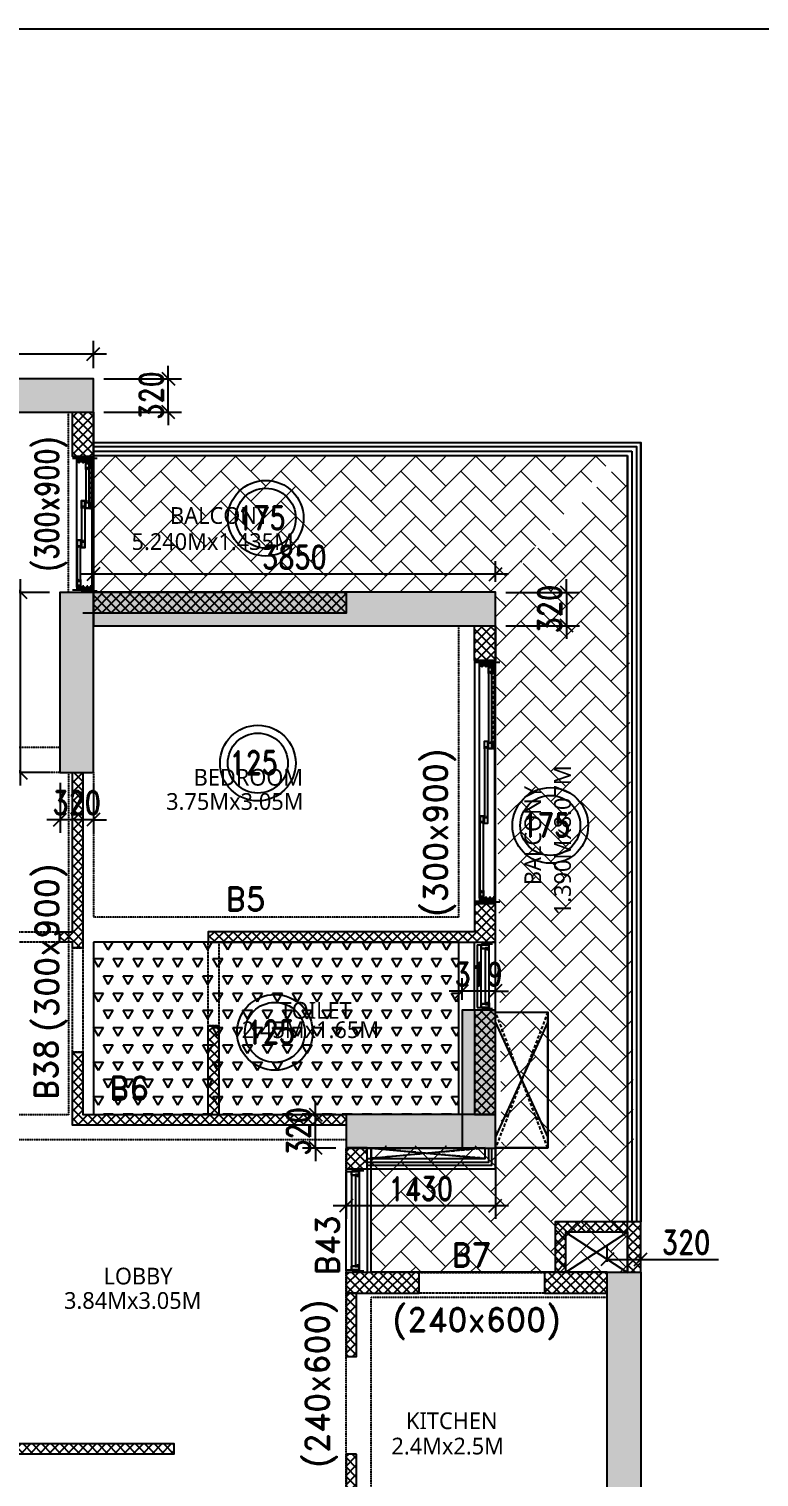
# Model space of a CAD drawing. Header units: millimetres. Extents: x 2061841 to 105821645, y -77612 to 48520811.
# Drawn here: x 105631489 to 105638479, y 48441357 to 48455220 of the extents above; entities that cross this region are included whole.
import ezdxf

# ---------------------------------------------------------------- set-up
doc = ezdxf.new("R2010")
doc.units = ezdxf.units.MM
doc.header["$LTSCALE"] = 10
doc.header["$MEASUREMENT"] = 0
doc.linetypes.add('$0$HIDDEN', pattern=[0.375, 0.25, -0.125])
doc.linetypes.add('HIDDEN2', pattern=[4.7625, 3.175, -1.5875])
for name, color, linetype in [('A-ANNO-LABL', 140, 'Continuous'), ('A-ELEV-HIDN', 54, 'HIDDEN2'), ('A-ELEV-LITE', 74, 'Continuous'), ('A-FLOR-HRAL', 200, 'Continuous'), ('A-GLAZ-FRAM', 74, 'Continuous'), ('A-WALL', 3, 'Continuous'), ('A-WALL-CILL', 140, 'Continuous'), ('A-WALL-FNSH', 8, 'Continuous'), ('A-WALL-PATT', 54, 'Continuous'), ('AS-COLS', 2, 'Continuous'), ('S-BEAM', 4, 'Continuous'), ('S-BEAMNO.', 4, 'Continuous'), ('S-CUTOUT', 6, 'Continuous'), ('S-OPENING', 6, 'Continuous'), ('S-slab thk.', 2, 'Continuous'), ('S-Sunk', 8, 'Continuous')]:
    doc.layers.add(name, color=color, linetype=linetype)
doc.layers.add('A-FIRE DOOR', color=1, linetype='Continuous', true_color=0xff0000)
doc.layers.add('S-Hatch Balcony', color=8, linetype='Continuous', lineweight=5)
doc.layers.add('S-STRCOL HATCH', color=33, linetype='Continuous', lineweight=9)
doc.styles.add('200', font='romand.shx', dxfattribs={"width": 0.8, "height": 225})
doc.styles.add('Lucida SU', font='l_10646.ttf')
doc.styles.add('RD', font='romand.shx', dxfattribs={"width": 0.9, "height": 225})
doc.dimstyles.new('GR1', dxfattribs={"dimtxt": 225, "dimasz": 125, "dimexe": 125, "dimexo": 100, "dimgap": 50, "dimtad": 1, "dimdec": 0, "dimzin": 3, "dimdsep": 46, "dimtxsty": '200', "dimblk1": 'OBLIQUE', "dimblk2": 'OBLIQUE', "dimsah": 1, "dimcen": 0.0625, "dimdle": 125, "dimclrd": 3, "dimclre": 3, "dimclrt": 2, "dimadec": 0, "dimazin": 0, "dimtfac": 1, "dimtdec": 0, "dimtix": 1, "dimtmove": 0, "dimatfit": 3, "dimfxl": 1, "dimtolj": 1, "dimtzin": 0, "dimarcsym": 0})
pattern_1 = [(135, (101804621.886, 48122688.903), (-44.9012806, -44.9012806), []), (225, (101804621.886, 48122688.903), (44.9012806, -44.9012806), [])]
pattern_2 = [(135, (101804621.886, 48122568.903), (-44.9012806, -44.9012806), []), (225, (101804621.886, 48122568.903), (44.9012806, -44.9012806), [])]
pattern_3 = [(45, (617203.78, -10499.26), (0, 287.36819587), [609.6, -203.2]), (135, (617347.46, -10355.58), (6e-14, 287.36819587), [609.6, -203.2])]

# ---------------------------------------------------------------- blocks, each defined once
blk = doc.blocks.new('Alframe Door 3T+W')
for p, q in [((35, 146), (0, 146)), ((0, 146), (0, 0)), ((1, 2), (1, 144)), ((1, 144), (16, 144)), ((16, 144), (16, 2)), ((18, 129), (18, 144)), ((18, 144), (35, 144)), ((35, 144), (35, 146)), ((0, 0), (35, 0)), ((16, 2), (1, 2)), ((34, 129), (18, 129)), ((18, 90), (18, 119)), ((18, 119), (34, 119)), ((34, 90), (18, 90)), ((18, 51), (18, 80)), ((18, 80), (34, 80)), ((34, 51), (18, 51)), ((18, 17), (18, 41)), ((18, 41), (34, 41)), ((35, 17), (18, 17)), ((18, 2), (18, 11)), ((18, 11), (35, 11)), ((35, 2), (18, 2)), ((35, 0), (35, 2))]:
    blk.add_line(p, q)
for centre, start, end in [((23, 124), 336, 24), ((23, 85), 336, 24), ((23, 46), 336, 24), ((23, 14), 346.3245, 13.6755)]:
    blk.add_arc(centre, 12.3, start, end)
blk = doc.blocks.new('Alframe Win shutter wmesh')
for points in [[(7, -46), (7, 0), (4, 0), (4, -1), (6, -1), (6, -13), (-6, -13), (-6, -1), (-4, -1), (-4, 0), (-8, 0), (-8, -50), (-1, -50), (-1, -48), (-2, -48), (-2, -49), (-6, -49), (-6, -46)], [(6, -14), (-6, -14), (-6, -45), (6, -45)]]:
    blk.add_lwpolyline(points, close=True)
blk = doc.blocks.new('Al frame Door shutter 1')
blk.add_lwpolyline([(8, -60), (15, -60), (15, 15), (8, 15), (8, 13), (13, 13), (13, 0), (-14, 0), (-14, 13), (-8, 13), (-8, 15), (-15, 15), (-15, -60), (-8, -60), (-8, -58), (-14, -58), (-14, -45), (13, -45), (13, -58), (8, -58), (8, -60)])
blk.add_lwpolyline([(-14, -44), (13, -44), (13, -2), (-14, -2)], close=True)
blk = doc.blocks.new('Al frame Door shutter 2')
for p, q in [((-8, 75), (-15, 75)), ((-14, 60), (-14, 73)), ((-14, 73), (-8, 73)), ((14, 60), (-14, 60)), ((14, 58), (-14, 58)), ((-14, 58), (-14, 2)), ((-14, 2), (14, 2)), ((-8, 73), (-8, 75)), ((15, 75), (8, 75)), ((8, 75), (8, 73)), ((8, 73), (14, 73)), ((14, 73), (14, 60)), ((14, 2), (14, 58)), ((15, 34), (15, 75)), ((15, 34), (19, 34)), ((19, 33), (15, 33)), ((21, 37), (19, 34)), ((22, 36), (19, 33)), ((22, 36), (21, 37))]:
    blk.add_line(p, q)
blk.add_lwpolyline([(-15, 75), (-15, 0), (15, 0), (15, 33)])
blk = doc.blocks.new('*U675')
for p, q in [((50, 179), (1250, 179)), ((124, 173), (426, 173)), ((124, 143), (426, 143)), ((50, 33), (1241, 33)), ((803, 133), (501, 133)), ((803, 103), (501, 103)), ((1176, 94), (878, 94)), ((1176, 64), (878, 64))]:
    blk.add_line(p, q)
at = {"linetype": 'HIDDEN2'}
for p, q in [((849, 55), (1205, 55)), ((1201, 40), (853, 40))]:
    blk.add_line(p, q, dxfattribs=at)
at = {"color": 251}
for points in [[(25, 81), (0, 81), (25, 131), (0, 131), (25, 81), (25, 131)], [(1275, 81), (1300, 81), (1275, 131), (1300, 131), (1275, 81), (1275, 131)]]:
    blk.add_lwpolyline(points, dxfattribs=at)
at = {"layer": 'A-WALL-FNSH'}
for p, q in [((20, 131), (20, 220)), ((1280, 131), (1280, 220)), ((15, 81), (15, -15)), ((1285, 81), (1285, -15))]:
    blk.add_line(p, q, dxfattribs=at)
blk.add_blockref('Alframe Door 3T+W', (25, 33))
at = {"xscale": -1}
for name, p, rotation in [('Al frame Door shutter 1', (64, 158), 90), ('Al frame Door shutter 2', (501, 158), 90), ('Al frame Door shutter 2', (426, 118), 270), ('Al frame Door shutter 2', (878, 118), 90), ('Al frame Door shutter 2', (803, 79), 270), ('Al frame Door shutter 1', (1236, 79), 270), ('Alframe Win shutter wmesh', (1251, 47), 270)]:
    blk.add_blockref(name, p, dxfattribs=dict(at, rotation=rotation))
blk.add_blockref('Alframe Door 3T+W', (1275, 33), dxfattribs=at)
at = {"rotation": 90.00000000000001}
blk.add_blockref('Alframe Win shutter wmesh', (803, 47), dxfattribs=at)
blk = doc.blocks.new('*U682')
for p, q in [((50, 179), (2275, 179)), ((124, 173), (764, 173)), ((124, 143), (764, 143)), ((50, 33), (2266, 33)), ((1480, 133), (839, 133)), ((1480, 103), (839, 103)), ((2201, 94), (1555, 94)), ((2201, 64), (1555, 64))]:
    blk.add_line(p, q)
at = {"linetype": 'HIDDEN2'}
for p, q in [((1526, 55), (2230, 55)), ((2226, 40), (1530, 40))]:
    blk.add_line(p, q, dxfattribs=at)
at = {"color": 251}
for points in [[(25, 81), (0, 81), (25, 131), (0, 131), (25, 81), (25, 131)], [(2300, 81), (2325, 81), (2300, 131), (2325, 131), (2300, 81), (2300, 131)]]:
    blk.add_lwpolyline(points, dxfattribs=at)
at = {"layer": 'A-WALL-FNSH'}
for p, q in [((20, 131), (20, 220)), ((2305, 131), (2305, 220)), ((15, 81), (15, -15)), ((2310, 81), (2310, -15))]:
    blk.add_line(p, q, dxfattribs=at)
blk.add_blockref('Alframe Door 3T+W', (25, 33))
at = {"xscale": -1}
for name, p, rotation in [('Al frame Door shutter 1', (64, 158), 90), ('Al frame Door shutter 2', (839, 158), 90), ('Al frame Door shutter 2', (764, 118), 270), ('Al frame Door shutter 2', (1555, 118), 90), ('Al frame Door shutter 2', (1480, 79), 270), ('Al frame Door shutter 1', (2261, 79), 270), ('Alframe Win shutter wmesh', (2276, 47), 270)]:
    blk.add_blockref(name, p, dxfattribs=dict(at, rotation=rotation))
blk.add_blockref('Alframe Door 3T+W', (2300, 33), dxfattribs=at)
at = {"rotation": 90.00000000000001}
blk.add_blockref('Alframe Win shutter wmesh', (1480, 47), dxfattribs=at)
blk = doc.blocks.new('Win clip')
for points in [[(14, 1), (14, 9), (18, 9), (18, 8), (19, 8), (19, 9), (20, 9), (20, 10), (0, 10), (0, 0), (3, 0), (3, -1), (2, -1), (2, -2), (5, -2), (5, 0), (17, 0), (17, -1), (15, -1), (15, -2), (18, -2), (18, 1)], [(1, 9), (13, 9), (13, 1), (1, 1)]]:
    blk.add_lwpolyline(points, close=True)
at = {"layer": 'Defpoints'}
blk.add_line((28, 3), (22, 3), dxfattribs=at)
blk = doc.blocks.new('*U689')
at = {"color": 251}
for p, q in [((0, 88), (25, 88)), ((25, 88), (0, 38)), ((0, 88), (25, 38)), ((25, 38), (0, 38)), ((991, 88), (966, 88)), ((966, 88), (991, 38)), ((991, 88), (966, 38)), ((966, 38), (991, 38))]:
    blk.add_line(p, q, dxfattribs=at)
for p, q in [((60, 25), (931, 25)), ((70, 100), (931, 100)), ((70, 65), (931, 65))]:
    blk.add_line(p, q)
for points in [[(62, 70), (62, 66), (55, 66), (55, 85), (59, 85), (59, 84), (60, 84), (60, 88), (59, 88), (59, 87), (55, 87), (55, 99), (59, 99), (59, 97), (60, 97), (60, 100), (25, 100), (25, 25), (60, 25), (60, 65), (70, 65), (70, 70)], [(69, 69), (68, 69), (68, 70), (70, 70), (68, 70), (68, 69), (69, 69), (69, 66), (63, 66), (63, 69)], [(928, 70), (928, 66), (936, 66), (936, 85), (932, 85), (932, 84), (931, 84), (931, 88), (932, 88), (932, 87), (936, 87), (936, 99), (932, 99), (932, 97), (931, 97), (931, 100), (966, 100), (966, 25), (931, 25), (931, 65), (921, 65), (921, 70)], [(922, 69), (923, 69), (923, 70), (921, 70), (923, 70), (923, 69), (922, 69), (922, 66), (927, 66), (927, 69)]]:
    blk.add_lwpolyline(points)
for points in [[(59, 26), (26, 26), (26, 99), (54, 99), (54, 65), (59, 65)], [(65, 80), (65, 79), (63, 79), (65, 79), (65, 80), (62, 80)], [(926, 80), (926, 79), (927, 79), (926, 79), (926, 80), (928, 80)], [(932, 26), (964, 26), (964, 99), (937, 99), (937, 65), (932, 65)]]:
    blk.add_lwpolyline(points, close=True)
at = {"layer": 'A-WALL-CILL'}
blk.add_line((966, -25), (25, -25), dxfattribs=at)
blk.add_lwpolyline([(0, 145), (0, 175), (991, 175), (991, 145)], dxfattribs=at)
at = {"layer": 'A-WALL-FNSH'}
for p, q in [((15, 88), (15, 145)), ((976, 88), (976, 145)), ((25, -25), (25, 35)), ((966, -25), (966, 35))]:
    blk.add_line(p, q, dxfattribs=at)
at = {"rotation": 270}
blk.add_blockref('Win clip', (60, 100), dxfattribs=at)
at = {"xscale": -1, "rotation": 90}
blk.add_blockref('Win clip', (931, 100), dxfattribs=at)
blk = doc.blocks.new('*U699')
at = {"color": 251}
for p, q in [((0, 75), (25, 75)), ((25, 75), (0, 25)), ((0, 75), (25, 25)), ((25, 25), (0, 25)), ((650, 75), (625, 75)), ((625, 75), (650, 25)), ((650, 75), (625, 25)), ((625, 25), (650, 25))]:
    blk.add_line(p, q, dxfattribs=at)
for p, q in [((60, 13), (590, 13)), ((70, 88), (590, 88)), ((70, 53), (590, 53))]:
    blk.add_line(p, q)
for points in [[(62, 57), (62, 54), (55, 54), (55, 73), (59, 73), (59, 71), (60, 71), (60, 76), (59, 76), (59, 74), (55, 74), (55, 86), (59, 86), (59, 85), (60, 85), (60, 88), (25, 88), (25, 13), (60, 13), (60, 53), (70, 53), (70, 57)], [(69, 56), (68, 56), (68, 57), (70, 57), (68, 57), (68, 56), (69, 56), (69, 54), (63, 54), (63, 56)], [(588, 57), (588, 54), (595, 54), (595, 73), (591, 73), (591, 71), (590, 71), (590, 76), (591, 76), (591, 74), (595, 74), (595, 86), (591, 86), (591, 85), (590, 85), (590, 88), (625, 88), (625, 13), (590, 13), (590, 53), (580, 53), (580, 57)], [(581, 56), (582, 56), (582, 57), (580, 57), (582, 57), (582, 56), (581, 56), (581, 54), (587, 54), (587, 56)]]:
    blk.add_lwpolyline(points)
for points in [[(59, 14), (26, 14), (26, 86), (54, 86), (54, 53), (59, 53)], [(65, 67), (65, 66), (63, 66), (65, 66), (65, 67), (62, 67)], [(585, 67), (585, 66), (587, 66), (585, 66), (585, 67), (588, 67)], [(591, 14), (624, 14), (624, 86), (596, 86), (596, 53), (591, 53)]]:
    blk.add_lwpolyline(points, close=True)
at = {"layer": 'A-WALL-CILL'}
blk.add_line((625, -25), (25, -25), dxfattribs=at)
blk.add_lwpolyline([(0, 120), (0, 150), (650, 150), (650, 120)], dxfattribs=at)
at = {"layer": 'A-WALL-FNSH'}
for p, q in [((15, 75), (15, 120)), ((25, -25), (25, 23)), ((625, -25), (625, 23)), ((635, 75), (635, 120))]:
    blk.add_line(p, q, dxfattribs=at)
at = {"rotation": 270}
blk.add_blockref('Win clip', (60, 88), dxfattribs=at)
at = {"xscale": -1, "rotation": 90}
blk.add_blockref('Win clip', (590, 88), dxfattribs=at)
blk = doc.blocks.new('_Oblique')
at = {"color": 0, "linetype": 'ByBlock', "lineweight": -2}
blk.add_line((-0.5, -0.5), (0.5, 0.5), dxfattribs=at)
blk = doc.blocks.new('*D941')
at = {"layer": 'AS-COLS', "color": 3, "lineweight": -2, "transparency": 16777216}
for p, q in [((102874026, 48541431), (102874026, 48541580)), ((102874026, 48541455), (102874471, 48541455)), ((102874346, 48541432), (102874346, 48541580)), ((102874346, 48541455), (102875092, 48541455))]:
    blk.add_line(p, q, dxfattribs=at)
at = {"layer": 'Defpoints', "color": 0, "transparency": 16777216}
for p in [(102874026, 48541455), (102874026, 48541331, 0), (102874346, 48541332)]:
    blk.add_point(p, dxfattribs=at)
at = {"layer": 'AS-COLS', "color": 3, "lineweight": -2, "transparency": 16777216, "xscale": 125, "yscale": 125, "zscale": 125, "rotation": 180}
blk.add_blockref('_Oblique', (102874026, 48541455), dxfattribs=at)
at = {"layer": 'AS-COLS', "color": 3, "lineweight": -2, "transparency": 16777216, "xscale": 125, "yscale": 125, "zscale": 125}
blk.add_blockref('_Oblique', (102874346, 48541455), dxfattribs=at)
at = {"layer": 'AS-COLS', "color": 2, "transparency": 16777216, "insert": (102874781, 48541618), "char_height": 225, "attachment_point": 5, "style": '200'}
blk.add_mtext('\\A1;320', dxfattribs=at)
blk = doc.blocks.new('*D942')
at = {"layer": 'AS-COLS', "color": 3, "lineweight": -2, "transparency": 16777216}
for p, q in [((102871426, 48542841), (102871108, 48542841)), ((102871233, 48542841), (102871233, 48542966)), ((102871233, 48542521), (102871233, 48542841)), ((102871426, 48542521), (102871108, 48542521)), ((102871233, 48542521), (102871233, 48542396))]:
    blk.add_line(p, q, dxfattribs=at)
at = {"layer": 'Defpoints', "color": 0, "transparency": 16777216}
for p in [(102871233, 48542841), (102871526, 48542841), (102871526, 48542521)]:
    blk.add_point(p, dxfattribs=at)
at = {"layer": 'AS-COLS', "color": 3, "lineweight": -2, "transparency": 16777216, "xscale": 125, "yscale": 125, "zscale": 125}
for p, rotation in [((102871233, 48542841), 270), ((102871233, 48542521), 90)]:
    blk.add_blockref('_Oblique', p, dxfattribs=dict(at, rotation=rotation))
at = {"layer": 'AS-COLS', "color": 2, "transparency": 16777216, "insert": (102871070, 48542681), "char_height": 225, "attachment_point": 5, "rotation": 90, "style": '200'}
blk.add_mtext('\\A1;320', dxfattribs=at)
blk = doc.blocks.new('*D943')
at = {"layer": 'AS-COLS', "color": 3, "lineweight": -2, "transparency": 16777216}
for p, q in [((102872636, 48543941), (102872636, 48544148)), ((102872955, 48543941), (102872955, 48544148)), ((102872636, 48544023), (102872511, 48544023)), ((102872955, 48544023), (102872636, 48544023)), ((102872955, 48544023), (102873080, 48544023))]:
    blk.add_line(p, q, dxfattribs=at)
at = {"layer": 'Defpoints', "color": 0, "transparency": 16777216}
for p in [(102872636, 48544023), (102872636, 48543841), (102872955, 48543841)]:
    blk.add_point(p, dxfattribs=at)
at = {"layer": 'AS-COLS', "color": 3, "lineweight": -2, "transparency": 16777216, "xscale": 125, "yscale": 125, "zscale": 125}
blk.add_blockref('_Oblique', (102872636, 48544023), dxfattribs=at)
at = {"layer": 'AS-COLS', "color": 3, "lineweight": -2, "transparency": 16777216, "xscale": 125, "yscale": 125, "zscale": 125, "rotation": 180}
blk.add_blockref('_Oblique', (102872955, 48544023), dxfattribs=at)
at = {"layer": 'AS-COLS', "color": 2, "transparency": 16777216, "insert": (102872796, 48544186), "char_height": 225, "attachment_point": 5, "style": '200'}
blk.add_mtext('\\A1;319', dxfattribs=at)
blk = doc.blocks.new('*D953')
at = {"layer": 'AS-COLS', "color": 3, "lineweight": -2, "transparency": 16777216}
for p, q in [((102864931, 48549986), (102864931, 48550248)), ((102869106, 48549986), (102869106, 48550248)), ((102864806, 48550123), (102869231, 48550123))]:
    blk.add_line(p, q, dxfattribs=at)
at = {"layer": 'Defpoints', "color": 0, "transparency": 16777216}
for p in [(102869106, 48550123), (102864931, 48549886), (102869106, 48549886)]:
    blk.add_point(p, dxfattribs=at)
at = {"layer": 'AS-COLS', "color": 3, "lineweight": -2, "transparency": 16777216, "xscale": 125, "yscale": 125, "zscale": 125, "rotation": 180}
blk.add_blockref('_Oblique', (102864931, 48550123), dxfattribs=at)
at = {"layer": 'AS-COLS', "color": 3, "lineweight": -2, "transparency": 16777216, "xscale": 125, "yscale": 125, "zscale": 125}
blk.add_blockref('_Oblique', (102869106, 48550123), dxfattribs=at)
at = {"layer": 'AS-COLS', "color": 2, "transparency": 16777216, "insert": (102867018, 48550285), "char_height": 225, "attachment_point": 5, "style": '200'}
blk.add_mtext('\\A1;4175', dxfattribs=at)
blk = doc.blocks.new('*D954')
at = {"layer": 'AS-COLS', "color": 3, "lineweight": -2, "transparency": 16777216}
for p, q in [((102869823, 48549886), (102869823, 48550011)), ((102869206, 48549886), (102869948, 48549886)), ((102869823, 48549566), (102869823, 48549886)), ((102869206, 48549566), (102869948, 48549566)), ((102869823, 48549566), (102869823, 48549441))]:
    blk.add_line(p, q, dxfattribs=at)
at = {"layer": 'Defpoints', "color": 0, "transparency": 16777216}
for p in [(102869106, 48549886), (102869823, 48549886), (102869106, 48549566)]:
    blk.add_point(p, dxfattribs=at)
at = {"layer": 'AS-COLS', "color": 3, "lineweight": -2, "transparency": 16777216, "xscale": 125, "yscale": 125, "zscale": 125}
for p, rotation in [((102869823, 48549886), 270), ((102869823, 48549566), 90)]:
    blk.add_blockref('_Oblique', p, dxfattribs=dict(at, rotation=rotation))
at = {"layer": 'AS-COLS', "color": 2, "transparency": 16777216, "insert": (102869660, 48549726), "char_height": 225, "attachment_point": 5, "rotation": 90, "style": '200'}
blk.add_mtext('\\A1;320', dxfattribs=at)
blk = doc.blocks.new('*D955')
at = {"layer": 'AS-COLS', "color": 3, "lineweight": -2, "transparency": 16777216}
for p, q in [((102873056, 48547841), (102873761, 48547841)), ((102873636, 48547841), (102873636, 48547966)), ((102873636, 48547841), (102873636, 48547521)), ((102873056, 48547521), (102873761, 48547521)), ((102873636, 48547521), (102873636, 48547396))]:
    blk.add_line(p, q, dxfattribs=at)
at = {"layer": 'Defpoints', "color": 0, "transparency": 16777216}
for p in [(102872956, 48547841), (102872956, 48547521), (102873636, 48547521)]:
    blk.add_point(p, dxfattribs=at)
at = {"layer": 'AS-COLS', "color": 3, "lineweight": -2, "transparency": 16777216, "xscale": 125, "yscale": 125, "zscale": 125}
for p, rotation in [((102873636, 48547841), 270), ((102873636, 48547521), 90)]:
    blk.add_blockref('_Oblique', p, dxfattribs=dict(at, rotation=rotation))
at = {"layer": 'AS-COLS', "color": 2, "transparency": 16777216, "insert": (102873474, 48547681), "char_height": 225, "attachment_point": 5, "rotation": 90, "style": '200'}
blk.add_mtext('\\A1;320', dxfattribs=at)
blk = doc.blocks.new('*D956')
at = {"layer": 'AS-COLS', "color": 3, "lineweight": -2, "transparency": 16777216}
for p, q in [((102869106, 48547941), (102869106, 48548140)), ((102872956, 48547941), (102872956, 48548140)), ((102873081, 48548015), (102868981, 48548015))]:
    blk.add_line(p, q, dxfattribs=at)
at = {"layer": 'Defpoints', "color": 0, "transparency": 16777216}
for p in [(102869106, 48548015), (102869106, 48547841), (102872956, 48547841)]:
    blk.add_point(p, dxfattribs=at)
at = {"layer": 'AS-COLS', "color": 3, "lineweight": -2, "transparency": 16777216, "xscale": 125, "yscale": 125, "zscale": 125, "rotation": 180}
blk.add_blockref('_Oblique', (102869106, 48548015), dxfattribs=at)
at = {"layer": 'AS-COLS', "color": 3, "lineweight": -2, "transparency": 16777216, "xscale": 125, "yscale": 125, "zscale": 125}
blk.add_blockref('_Oblique', (102872956, 48548015), dxfattribs=at)
at = {"layer": 'AS-COLS', "color": 2, "transparency": 16777216, "insert": (102871031, 48548177), "char_height": 225, "attachment_point": 5, "style": '200'}
blk.add_mtext('\\A1;3850', dxfattribs=at)
blk = doc.blocks.new('*D957')
at = {"layer": 'AS-COLS', "color": 3, "lineweight": -2, "transparency": 16777216}
for p, q in [((102868786, 48546016), (102868786, 48545539)), ((102869106, 48546016), (102869106, 48545539)), ((102868786, 48545664), (102868661, 48545664)), ((102869106, 48545664), (102868786, 48545664)), ((102869106, 48545664), (102869231, 48545664))]:
    blk.add_line(p, q, dxfattribs=at)
at = {"layer": 'Defpoints', "color": 0, "transparency": 16777216}
for p in [(102868786, 48546116), (102869106, 48546116), (102868786, 48545664)]:
    blk.add_point(p, dxfattribs=at)
at = {"layer": 'AS-COLS', "color": 3, "lineweight": -2, "transparency": 16777216, "xscale": 125, "yscale": 125, "zscale": 125}
blk.add_blockref('_Oblique', (102868786, 48545664), dxfattribs=at)
at = {"layer": 'AS-COLS', "color": 3, "lineweight": -2, "transparency": 16777216, "xscale": 125, "yscale": 125, "zscale": 125, "rotation": 180}
blk.add_blockref('_Oblique', (102869106, 48545664), dxfattribs=at)
at = {"layer": 'AS-COLS', "color": 2, "transparency": 16777216, "insert": (102868946, 48545827), "char_height": 225, "attachment_point": 5, "style": '200'}
blk.add_mtext('\\A1;320', dxfattribs=at)
blk = doc.blocks.new('*D958')
at = {"layer": 'AS-COLS', "color": 3, "lineweight": -2, "transparency": 16777216}
for p, q in [((102868686, 48547841), (102868284, 48547841)), ((102868409, 48545991), (102868409, 48547966)), ((102868686, 48546116), (102868284, 48546116))]:
    blk.add_line(p, q, dxfattribs=at)
at = {"layer": 'Defpoints', "color": 0, "transparency": 16777216}
for p in [(102868409, 48547841), (102868786, 48547841), (102868786, 48546116)]:
    blk.add_point(p, dxfattribs=at)
at = {"layer": 'AS-COLS', "color": 3, "lineweight": -2, "transparency": 16777216, "xscale": 125, "yscale": 125, "zscale": 125}
for p, rotation in [((102868409, 48547841), 90), ((102868409, 48546116), 270)]:
    blk.add_blockref('_Oblique', p, dxfattribs=dict(at, rotation=rotation))
at = {"layer": 'AS-COLS', "color": 2, "transparency": 16777216, "insert": (102868246, 48546978), "char_height": 225, "attachment_point": 5, "rotation": 90, "style": '200'}
blk.add_mtext('\\A1;1725', dxfattribs=at)
blk = doc.blocks.new('*D959')
at = {"layer": 'AS-COLS', "color": 3, "lineweight": -2, "transparency": 16777216}
for p, q in [((102871526, 48542581), (102871526, 48541845)), ((102872955, 48542693), (102872955, 48541845)), ((102871401, 48541970), (102873080, 48541970))]:
    blk.add_line(p, q, dxfattribs=at)
at = {"layer": 'Defpoints', "color": 0, "transparency": 16777216}
for p in [(102872955, 48542793), (102871526, 48542681), (102872955, 48541970)]:
    blk.add_point(p, dxfattribs=at)
at = {"layer": 'AS-COLS', "color": 3, "lineweight": -2, "transparency": 16777216, "xscale": 125, "yscale": 125, "zscale": 125, "rotation": 180}
blk.add_blockref('_Oblique', (102871526, 48541970), dxfattribs=at)
at = {"layer": 'AS-COLS', "color": 3, "lineweight": -2, "transparency": 16777216, "xscale": 125, "yscale": 125, "zscale": 125}
blk.add_blockref('_Oblique', (102872955, 48541970), dxfattribs=at)
at = {"layer": 'AS-COLS', "color": 2, "transparency": 16777216, "insert": (102872241, 48542133), "char_height": 225, "attachment_point": 5, "style": '200'}
blk.add_mtext('\\A1;1430', dxfattribs=at)
blk = doc.blocks.new('TOWER-A TYPICAL FLOOR FRAMING PLAN N')
at = {"layer": 'A-WALL-PATT'}
h = blk.add_hatch(dxfattribs=at)
h.set_pattern_fill('ANSI37', color=8, scale=20, angle=90)
h.set_pattern_definition(pattern_2)
h.paths.add_polyline_path([(102868905.7, 48549566.3), (102869105.7, 48549566.3), (102869105.7, 48549141.3), (102868905.7, 48549141.3), (102868905.7, 48549566.3)])
h = blk.add_hatch(dxfattribs=at)
h.set_pattern_fill('ANSI37', color=8, scale=20, angle=90)
h.set_pattern_definition(pattern_2)
h.paths.add_polyline_path([(102869105.7, 48547841.3), (102871525.8, 48547841.3), (102871525.8, 48547641.3), (102869105.7, 48547641.3), (102869105.7, 48547841.3)])
h = blk.add_hatch(dxfattribs=at)
h.set_pattern_fill('ANSI37', color=8, scale=20, angle=90)
h.set_pattern_definition(pattern_2)
h.paths.add_polyline_path([(102872755.7, 48547521.3), (102872955.7, 48547521.3), (102872955.7, 48547187.9), (102872755.7, 48547187.9), (102872755.7, 48547521.3)])
h = blk.add_hatch(dxfattribs=at)
h.set_pattern_fill('ANSI37', color=8, scale=20, angle=90)
h.set_pattern_definition(pattern_2)
h.paths.add_polyline_path([(102868780.9, 48544591.3), (102868905.7, 48544591.3), (102868905.7, 48546116.9), (102869005.7, 48546116.9), (102869005.7, 48544437.7), (102868905.7, 48544437.7), (102868905.7, 48544491.3), (102868780.9, 48544491.3), (102868780.9, 48544591.3)])
h = blk.add_hatch(dxfattribs=at)
h.set_pattern_fill('ANSI37', color=8, scale=20, angle=90)
h.set_pattern_definition(pattern_2)
h.paths.add_polyline_path([(102870205.7, 48544491.3), (102872955.7, 48544491.3), (102872955.7, 48544862.9), (102872755.7, 48544862.9), (102872755.7, 48544591.3), (102870205.7, 48544591.3)])
h.paths.add_polyline_path([(102872955.7, 48543841.3), (102872755.7, 48543841.3), (102872755.7, 48542841.3), (102872955.7, 48542841.3)])
h = blk.add_hatch(dxfattribs=at)
h.set_pattern_fill('ANSI37', color=8, scale=20, angle=90)
h.set_pattern_definition(pattern_2)
h.paths.add_polyline_path([(102870305.7, 48542841.3), (102871525.8, 48542841.3), (102871525.8, 48542741.3), (102868905.7, 48542741.3), (102868905.7, 48543437.7), (102869005.7, 48543437.7), (102869005.7, 48542841.3), (102870205.7, 48542841.3), (102870205.7, 48543691.3), (102870305.7, 48543691.3), (102870305.7, 48542841.3)])
h = blk.add_hatch(dxfattribs=at)
h.set_pattern_fill('ANSI37', color=8, scale=20, angle=90)
h.set_pattern_definition([(135, (101776651.314, 48371594.356), (-44.9012806, -44.9012806), []), (225, (101776651.314, 48371594.356), (44.9012806, -44.9012806), [])])
h.paths.add_polyline_path([(102871725.9, 48542521.9), (102871525.8, 48542521.9), (102871525.8, 48542321.9), (102871725.9, 48542321.9)])
h = blk.add_hatch(dxfattribs=at)
h.set_pattern_fill('ANSI37', color=8, scale=20, angle=90)
h.set_pattern_definition([(135, (101685062.26, 47917004.96), (-44.9012806, -44.9012806), []), (225, (101685062.26, 47917004.96), (44.9012806, -44.9012806), [])])
h.paths.add_polyline_path([(102873525.9, 48541331.2), (102873525.8, 48541815.4), (102874345.8, 48541815.4), (102874345.8, 48541715.4), (102874345.8, 48541331.8), (102874220.8, 48541331.2), (102874220.8, 48541714.8), (102873625.8, 48541715.4), (102873625.8, 48541331.2)])
h = blk.add_hatch(dxfattribs=at)
h.set_pattern_fill('ANSI37', color=8, scale=20, angle=90)
h.set_pattern_definition(pattern_1)
h.paths.add_polyline_path([(102871625.8, 48541131.2), (102871625.8, 48541131.2), (102872225.8, 48541131.2), (102872225.8, 48541331.2), (102871525.8, 48541331.2), (102871525.8, 48541131.2), (102871625.8, 48541131.2)])
h = blk.add_hatch(dxfattribs=at)
h.set_pattern_fill('ANSI37', color=8, scale=20, angle=90)
h.set_pattern_definition(pattern_1)
h.paths.add_polyline_path([(102874025.8, 48541131.2), (102874025.8, 48541331.2), (102873425.8, 48541331.2), (102873425.8, 48541131.2), (102874025.8, 48541131.2)])
h = blk.add_hatch(dxfattribs=at)
h.set_pattern_fill('ANSI37', color=8, scale=20, angle=90)
h.set_pattern_definition([(135, (101804621.886, 48124008.84), (-44.9012806, -44.9012806), []), (225, (101804621.886, 48124008.84), (44.9012806, -44.9012806), [])])
h.paths.add_polyline_path([(102871626, 48541131.2), (102871525.8, 48541131.2), (102871525.8, 48540527.2), (102871626, 48540527.2), (102871626, 48541131.2)])
h = blk.add_hatch(dxfattribs=at)
h.set_pattern_fill('ANSI37', color=8, scale=20, angle=90)
h.set_pattern_definition(pattern_2)
h.paths.add_polyline_path([(102867680.7, 48539591.3), (102867680.7, 48539691.3), (102869875.8, 48539691.3), (102869875.8, 48539591.3), (102867680.7, 48539591.3)])
h = blk.add_hatch(dxfattribs=at)
h.set_pattern_fill('ANSI37', color=8, scale=20, angle=90)
h.set_pattern_definition(pattern_2)
h.paths.add_polyline_path([(102871626, 48539591.3), (102871525.8, 48539591.3), (102871525.8, 48538631.2), (102871626, 48538631.2), (102871626, 48539591.3)])
at = {"layer": 'S-Hatch Balcony'}
h = blk.add_hatch(dxfattribs=at)
h.set_pattern_fill('AR-HBONE', color=256, scale=2, style=0)
h.set_pattern_definition([(45, (617203.78, -10499.26), (0, 287.36819587), [609.6, -203.2]), (135, (617347.46, -10355.58), (3e-14, 287.36819587), [609.6, -203.2])])
h.paths.add_polyline_path([(102869105.8, 48549151.8), (102874101.7, 48549150.9), (102872955.7, 48547841.9), (102869105.4, 48547841.9), (102869105.8, 48549151.8)])
h = blk.add_hatch(dxfattribs=at)
h.set_pattern_fill('AR-HBONE', color=256, scale=2, style=0)
h.set_pattern_definition(pattern_3)
edge = h.paths.add_edge_path()
edge.add_line((102872955.7, 48547841.9), (102874220.2, 48549151.8))
edge.add_line((102874220.2, 48549151.8), (102874278.9, 48542546.6))
edge.add_line((102874278.9, 48542546.6), (102873013.4, 48542546.6))
edge.add_line((102873013.4, 48542546.6), (102872955.6, 48547841.2))
h = blk.add_hatch(dxfattribs=at)
h.set_pattern_fill('AR-HBONE', color=256, scale=2, style=0)
h.set_pattern_definition(pattern_3)
h.paths.add_polyline_path([(102871765.5, 48541331.6), (102874219.6, 48541331.6), (102874219.6, 48542541.2), (102871765.5, 48542541.2)])
at = {"layer": 'S-STRCOL HATCH'}
h = blk.add_hatch(color=256, dxfattribs=at)
h.dxf.hatch_style = 1
h.paths.add_polyline_path([(102864930.7, 48549887), (102864930.7, 48548866.9), (102865250.7, 48548866.9), (102865250.7, 48549567), (102869105.7, 48549567), (102869105.7, 48549887)])
h = blk.add_hatch(color=256, dxfattribs=at)
h.dxf.hatch_style = 1
h.paths.add_polyline_path([(102872955.7, 48547841.3), (102869105.7, 48547841.3), (102869105.7, 48547521.3), (102872955.7, 48547521.3)])
h.paths.add_polyline_path([(102869105.7, 48547841.4), (102868785.7, 48547841.4), (102868785.7, 48546117), (102869105.7, 48546117)])
h = blk.add_hatch(color=256, dxfattribs=at)
h.dxf.hatch_style = 1
h.paths.add_polyline_path([(102872956.3, 48543841.3), (102872636.3, 48543841.3), (102872636.3, 48542521.4), (102872956.3, 48542521.4)])
h = blk.add_hatch(color=256, dxfattribs=at)
h.dxf.hatch_style = 1
edge = h.paths.add_edge_path()
edge.add_line((102871525.8, 48542521.4), (102872636.3, 48542521.3))
edge.add_line((102872956.3, 48542521.4), (102872636.3, 48542841.3))
edge.add_line((102872956.3, 48542841.3), (102871525.8, 48542841.3))
edge.add_line((102871525.8, 48542841.3), (102871525.8, 48542521.4))
h = blk.add_hatch(color=256, dxfattribs=at)
h.dxf.hatch_style = 1
h.paths.add_polyline_path([(102871525.8, 48538631.2), (102871845.8, 48538631.2), (102874025.8, 48538631.2), (102874025.8, 48541331.8), (102874345.8, 48541331.8), (102874345.8, 48538311.2), (102871845.8, 48538311.2), (102871845.8, 48535571.3), (102871525.8, 48535571.3)])
at = {"layer": 'S-Sunk'}
h = blk.add_hatch(dxfattribs=at)
h.set_pattern_fill('TRIANG', color=8, scale=20, style=0)
h.set_pattern_definition([(60, (203071.95, 0), (-95.24999982, 164.97783931), [95.25, -95.25]), (120, (203071.95, 0), (-190.49999982, 1e-07), [95.25, -95.25]), (0, (203024.32, 82.49), (95.25, 164.9778392), [95.25, -95.25])])
h.paths.add_polyline_path([(102869105.8, 48544491.3), (102872605.7, 48544491.3), (102872605.7, 48542841.3), (102869105.8, 48542841.3)])
at = {"layer": 'A-ELEV-HIDN'}
for p, q in [((102873456.3, 48543821.9, 0), (102872955.8, 48542521.9, 0)), ((102873456.3, 48542521.9, 0), (102872956.3, 48543821.9, 0)), ((102871725.9, 48542421.9, 0), (102872855.8, 48542521.9, 0)), ((102872855.8, 48542422, 0), (102871725.9, 48542521.9, 0))]:
    blk.add_line(p, q, dxfattribs=at)
at = {"layer": 'A-ELEV-HIDN', "ltscale": 0.3, "elevation": 0}
for points in [[(102867780.9, 48544591.3), (102868780.9, 48544591.3), (102868780.9, 48544491.3), (102867780.9, 48544491.3)], [(102868905.7, 48544437.7), (102869005.7, 48544437.7), (102869005.7, 48543437.7), (102868905.7, 48543437.7)], [(102870205.7, 48544491.3), (102870305.7, 48544491.3), (102870305.7, 48543691.3), (102870205.7, 48543691.3)], [(102872225.8, 48541331.2), (102873425.8, 48541331.2), (102873425.8, 48541131.2), (102872225.8, 48541131.2)]]:
    blk.add_lwpolyline(points, close=True, dxfattribs=at)
at = {"layer": 'A-ELEV-LITE'}
blk.add_line((102873456.3, 48542621.9, 0), (102873456.3, 48543821.9, 0), dxfattribs=at)
at = {"layer": 'A-FIRE DOOR'}
blk.add_lwpolyline([(102861231.6, 48553234.4), (102910307.4, 48553234.4), (102910307.4, 48519249.1), (102861231.6, 48519249.1)], close=True, dxfattribs=at)
at = {"layer": 'A-FLOR-HRAL', "color": 252}
for p, q in [((102869105.7, 48549191.8, 0), (102874260.8, 48549191.9, 0)), ((102869105.7, 48549151.8, 0), (102874220.8, 48549151.9, 0)), ((102874220.8, 48549151.9, 0), (102874220.8, 48541814.8, 0)), ((102874260.8, 48549191.9, 0), (102874260.8, 48541814.8, 0))]:
    blk.add_line(p, q, dxfattribs=at)
at = {"layer": 'A-FLOR-HRAL', "color": 252, "elevation": 0}
for points in [[(102869105.7, 48549276.8), (102874345.8, 48549276.9), (102874345.8, 48541814.8)], [(102869105.7, 48549236.8), (102874305.8, 48549236.9), (102874305.8, 48541814.8)], [(102871725.8, 48542321.9), (102872955.8, 48542322), (102872955.8, 48542521.9)], [(102871725.8, 48542386.9), (102872890.8, 48542387), (102872890.8, 48542521.9)], [(102871725.8, 48542421.9), (102872855.8, 48542422), (102872855.8, 48542521.3)], [(102871725.8, 48542356.9), (102872920.8, 48542357), (102872920.8, 48542521.3)]]:
    blk.add_lwpolyline(points, dxfattribs=at)
at = {"layer": 'A-WALL', "color": 8}
for p, q in [((102869105.7, 48547841.3, 0), (102869105.7, 48549566.3, 0)), ((102868905.7, 48549141.3, 0), (102869105.7, 48549141.3, 0)), ((102872955.7, 48547841.3, 0), (102869105.7, 48547841.3, 0)), ((102872955.7, 48547187.9, 0), (102872955.7, 48547841.3, 0)), ((102871525.8, 48547641.3, 0), (102869005.7, 48547641.3, 0)), ((102872755.7, 48547187.9, 0), (102872755.7, 48547520.7, 0)), ((102872755.7, 48547187.9, 0), (102872955.7, 48547187.9, 0)), ((102872755.7, 48543841.3, 0), (102872755.7, 48544491.3, 0)), ((102873456.3, 48542521.9, 0), (102873456.3, 48542621.9, 0)), ((102872956.3, 48542521.9, 0), (102873456.3, 48542521.9, 0))]:
    blk.add_line(p, q, dxfattribs=at)
at = {"layer": 'A-WALL', "color": 8, "elevation": 0}
for points in [[(102868905.7, 48549566.3), (102869105.7, 48549566.3), (102869105.7, 48549141.3), (102868905.7, 48549141.3)], [(102869105.7, 48547841.3), (102871525.8, 48547841.3), (102871525.8, 48547641.3), (102869105.7, 48547641.3)], [(102872755.7, 48547521.3), (102872955.7, 48547521.3), (102872955.7, 48547187.9), (102872755.7, 48547187.9)], [(102872955.7, 48547187.9), (102872755.7, 48547187.9), (102872755.7, 48544862.9), (102872955.7, 48544862.9)], [(102868780.9, 48544591.3), (102868905.7, 48544591.3), (102868905.7, 48546116.9), (102869005.7, 48546116.9), (102869005.7, 48544437.7), (102868905.7, 48544437.7), (102868905.7, 48544491.3), (102868780.9, 48544491.3)], [(102872955.7, 48544491.3), (102872955.7, 48544862.9), (102872755.7, 48544862.9), (102872755.7, 48544591.3), (102870205.7, 48544591.3), (102870205.7, 48544491.3)], [(102872755.7, 48543841.3), (102872755.7, 48542841.3), (102872955.7, 48542841.3), (102872955.7, 48543841.3)], [(102871625.8, 48541131.2), (102871625.8, 48541131.2), (102872225.8, 48541131.2), (102872225.8, 48541331.2), (102871525.8, 48541331.2), (102871525.8, 48541131.2)], [(102874025.8, 48541131.2), (102874025.8, 48541331.2), (102873425.8, 48541331.2), (102873425.8, 48541131.2)], [(102871626, 48541131.2), (102871525.8, 48541131.2), (102871525.8, 48540527.2), (102871626, 48540527.2)], [(102867680.7, 48539591.3), (102867680.7, 48539691.3), (102869875.8, 48539691.3), (102869875.8, 48539591.3)]]:
    blk.add_lwpolyline(points, close=True, dxfattribs=at)
at = {"layer": 'A-WALL', "color": 8}
for points in [[(102870305.7, 48542841.3), (102871525.8, 48542841.3), (102871525.8, 48542741.3), (102868905.7, 48542741.3), (102868905.7, 48543437.7), (102869005.7, 48543437.7), (102869005.7, 48542841.3), (102870205.7, 48542841.3), (102870205.7, 48543691.3), (102870305.7, 48543691.3)], [(102871626, 48539591.3), (102871525.8, 48539591.3), (102871525.8, 48538631.2), (102871626, 48538631.2)]]:
    blk.add_lwpolyline(points, close=True, dxfattribs=at)
at = {"layer": 'A-WALL', "color": 8, "elevation": 0}
blk.add_lwpolyline([(102871525.8, 48542521.9), (102871525.8, 48542321.9), (102871725.8, 48542321.9), (102871725.9, 48542521.9), (102871525.8, 48542521.9)], dxfattribs=at)
at = {"layer": 'A-WALL', "color": 8}
for points in [[(102874345.8, 48541814.8), (102873525.8, 48541814.7), (102873525.8, 48541331.2)], [(102874220.8, 48541714.8), (102874220.8, 48541331.8), (102874345.8, 48541331.8), (102874345.8, 48541814.8), (102874220.8, 48541814.8), (102874220.8, 48541814.8)], [(102874220.8, 48541714.8), (102873625.8, 48541714.7), (102873625.8, 48541331.2)]]:
    blk.add_lwpolyline(points, dxfattribs=at)
at = {"layer": 'AS-COLS', "color": 1}
for points in [[(102864930.7, 48549886.3), (102864930.7, 48548866.1), (102865250.7, 48548866.1), (102865250.7, 48549566.3), (102869105.7, 48549566.3), (102869105.7, 48549886.3)], [(102869105.7, 48547840.7), (102868785.7, 48547840.7), (102868785.7, 48546115.9), (102869105.7, 48546115.9)], [(102872955.3, 48543841.3), (102872636.3, 48543841.3), (102872636.3, 48542521.3), (102872955.3, 48542521.3)], [(102871525.8, 48542521.3), (102872956.3, 48542521.3), (102872956.3, 48542841.3), (102871525.8, 48542841.3)]]:
    blk.add_lwpolyline(points, close=True, dxfattribs=at)
at = {"layer": 'AS-COLS', "color": 1, "elevation": 0}
for points in [[(102869105.7, 48547521.3), (102872955.7, 48547521.3), (102872955.7, 48547841.3), (102869105.7, 48547841.3)], [(102874025.8, 48538631.2), (102874025.8, 48541331.8), (102874345.8, 48541331.8), (102874345.8, 48538311.2), (102871845.8, 48538311.2), (102871845.8, 48535571.3), (102871525.8, 48535571.3), (102871525.8, 48538631.2)]]:
    blk.add_lwpolyline(points, close=True, dxfattribs=at)
at = {"layer": 'S-BEAM', "linetype": '$0$HIDDEN'}
for p, q in [((102868865.7, 48549566.3), (102868865.7, 48547840.7)), ((102872605.7, 48544731.3, 0), (102872605.7, 48547521.3, 0)), ((102868785.7, 48546356.3), (102865250.7, 48546356.3)), ((102868785.7, 48546115.9), (102867680.6, 48546116.3)), ((102868865.8, 48546115.9), (102868865.8, 48542840.3)), ((102869105.8, 48546115.9), (102869105.8, 48544730.9, 0)), ((102872605.7, 48544731.3, 0), (102869105.8, 48544731.3, 0)), ((102868865.8, 48542840.3), (102867680.6, 48542840.3)), ((102871525.8, 48542600.3), (102867680.6, 48542600.3)), ((102871525.8, 48538631.2), (102871525.8, 48542521.3)), ((102874025.8, 48541091.8), (102871765.5, 48541091.8)), ((102871765.8, 48538631.2), (102871765.8, 48541091.8))]:
    blk.add_line(p, q, dxfattribs=at)
at = {"layer": 'S-BEAM'}
for p, q in [((102869105.7, 48549566.3), (102869105.7, 48547840.7)), ((102869105.8, 48549276.8, 0), (102874345.9, 48549276.8, 0)), ((102874345.8, 48541331.6, 0), (102874345.9, 48549276.8, 0)), ((102869105.7, 48549151.4, 0), (102874220.8, 48549152, 0)), ((102874219.4, 48541331.5, 0), (102874220.8, 48549152, 0)), ((102872955.7, 48542947.2, 0), (102872955.7, 48547521.3, 0)), ((102872605.7, 48544491.3, 0), (102869105.8, 48544491.3, 0)), ((102869105.8, 48544490.9, 0), (102869105.8, 48542840.3)), ((102872605.7, 48542841.3, 0), (102872605.7, 48544491.3, 0)), ((102871525.8, 48542840.3), (102869105.8, 48542840.3)), ((102871765.8, 48541331.8), (102871765.8, 48542521.3)), ((102874025.8, 48541331.8), (102871765.5, 48541331.8))]:
    blk.add_line(p, q, dxfattribs=at)
at = {"layer": 'S-BEAM', "elevation": 0}
blk.add_lwpolyline([(102872956.4, 48543821.9), (102873456.3, 48543821.9), (102873456.3, 48542521.9), (102872956.4, 48542521.9)], close=True, dxfattribs=at)
at = {"layer": 'S-BEAM'}
blk.add_lwpolyline([(102871765.8, 48542421.9), (102872855.8, 48542421.9), (102872855.8, 48542521.3), (102871765.8, 48542521.3)], close=True, dxfattribs=at)
blk.add_lwpolyline([(102874220.8, 48541714.7), (102873625.8, 48541714.7), (102873625.8, 48541331.8), (102874219.4, 48541331.8)], dxfattribs=at)
at = {"layer": 'S-CUTOUT'}
for p, q in [((102872955.7, 48543721.9, 0), (102873456.3, 48542621.9, 0)), ((102872956.4, 48542621.9, 0), (102873456.3, 48543721.9, 0)), ((102872855.8, 48542521.9), (102871765.8, 48542421.9)), ((102871765.8, 48542521.3), (102872855.8, 48542421.9))]:
    blk.add_line(p, q, dxfattribs=at)
for points in [[(102874220.8, 48541714.8), (102873625.8, 48541331.2)], [(102873625.8, 48541714.7), (102874220.8, 48541331.2)]]:
    blk.add_lwpolyline(points, dxfattribs=at)
at = {"layer": 'S-slab thk.'}
for centre, radius in [((102870755.7, 48548550.7, 0), 362.3), ((102870755.7, 48548550.7, 0), 287.3), ((102870680.3, 48546206.5, 0), 362.3), ((102870680.3, 48546206.5, 0), 287.3), ((102873480.5, 48545609.3, 0), 362.3), ((102873480.5, 48545609.3, 0), 287.3), ((102870843.8, 48543628.4, 0), 362.3), ((102870843.8, 48543628.4, 0), 287.3)]:
    blk.add_circle(centre, radius, dxfattribs=at)
at = {"layer": 'A-GLAZ-FRAM', "color": 252}
for name, p, rotation in [('*U675', (102869125.8, 48547841.3, 0), 90), ('*U682', (102872982.6, 48544862.9, 0), 90), ('*U689', (102871550.8, 48542321.9, 0), 269.9968149912646)]:
    blk.add_blockref(name, p, dxfattribs=dict(at, rotation=rotation))
at = {"layer": 'A-GLAZ-FRAM', "color": 252, "xscale": -1, "rotation": 269.9968149912646}
blk.add_blockref('*U699', (102872805.7, 48543841.3), dxfattribs=at)
at = {"layer": 'A-ANNO-LABL', "color": 252, "style": 'Lucida SU'}
for s, p in [('BALCONY', (102869839.5, 48548496.7, 207.4)), ('5.240Mx1.435M', (102869471, 48548247.2, 0)), ('BEDROOM', (102870065.9, 48545990.4, 207.4)), ('3.75Mx3.05M', (102869802.2, 48545759.2, 207.4)), ('TOILET', (102870888.7, 48543759.3, 207.4)), ('TOILET', (102870888.7, 48543759.3, 207.4)), ('2.45Mx1.65M', (102870525.5, 48543574, 0)), ('LOBBY', (102869202.8, 48541215.4, 207.4)), ('3.84Mx3.05M', (102868824.5, 48540981.9, 207.4)), ('KITCHEN', (102872099, 48539830.5, 414.8)), ('2.4Mx2.5M', (102871959.5, 48539588.4, 414.8))]:
    blk.add_text(s, height=160, dxfattribs=at).set_placement(p)
for s, p in [('1.390Mx8.07M', (102873677.4, 48544750.4)), ('BALCONY', (102873392.6, 48545038.3))]:
    blk.add_text(s, height=160, rotation=90, dxfattribs=at).set_placement(p)
at = {"layer": 'S-BEAMNO.', "color": 2, "style": 'RD', "width": 0.8}
blk.add_text('(300x900)', height=225, rotation=90.00028, dxfattribs=at).set_placement((102868772.8, 48548045.8))
at = {"layer": 'S-BEAMNO.', "color": 2, "style": 'RD'}
for s, rotation, p in [('(300x900)', 90.00028, (102872493.8, 48544740.3, 0)), ('(300x900)', 90.00028, (102868772.8, 48543639.3)), ('(240x600)', 90.00028, (102871362, 48539464.7, 0)), ('(240x600)', 0.00028, (102871975.2, 48540765.6, 0))]:
    blk.add_text(s, height=225, rotation=rotation, dxfattribs=at).set_placement(p)
at = {"layer": 'S-BEAMNO.', "color": 4, "style": 'RD'}
for s, rotation, p in [('B5', 0.00028, (102870371.8, 48544793, 0)), ('B38', 90.00028, (102868765.8, 48542981.8)), ('B6', 0.00028, (102869255.8, 48542981.5)), ('B43', 90.00028, (102871459.1, 48541299.8)), ('B7', 0.00028, (102872534.4, 48541385))]:
    blk.add_text(s, height=225, rotation=rotation, dxfattribs=at).set_placement(p)
at = {"layer": 'S-slab thk.', "style": 'RD', "width": 0.8}
for s, p in [('175', (102870484.3, 48548441.8, 0)), ('125', (102870408.9, 48546097.7, 0)), ('175', (102873209.1, 48545500.5, 0)), ('125', (102870572.4, 48543519.5, 0))]:
    blk.add_text(s, height=225, rotation=0.00028, dxfattribs=at).set_placement(p)
at = {"layer": 'AS-COLS', "color": 6}
for base, p1, p2, picture, middle in [((102869105.7, 48550122.8), (102864930.7, 48549886.3), (102869105.7, 48549886.3), '*D953', (102867018.2, 48550285.3)), ((102869105.7, 48548014.5, 0), (102872955.7, 48547841.3, 0), (102869105.7, 48547841.3, 0), '*D956', (102871030.7, 48548177, 0)), ((102868785.7, 48545664.3), (102869105.7, 48546115.9), (102868785.7, 48546115.9), '*D957', (102868945.7, 48545826.8)), ((102872636.3, 48544023.4), (102872955.3, 48543841.3), (102872636.3, 48543841.3), '*D943', (102872795.8, 48544185.9)), ((102872955.3448, 48541970.0187), (102871525.843, 48542681.277), (102872955.3448, 48542793.3578), '*D959', (102872240.5939, 48542132.5187))]:
    dim = blk.add_linear_dim(base=base, p1=p1, p2=p2, dimstyle='GR1', dxfattribs=at)
    dim.commit()
    dim.dimension.update_dxf_attribs({"geometry": picture, "text_midpoint": middle})
for base, p1, p2, picture, middle in [((102869822.7, 48549886.3), (102869105.7, 48549566.3), (102869105.7, 48549886.3), '*D954', (102869660.2, 48549726.3)), ((102868408.7, 48547840.7), (102868785.7, 48546115.9), (102868785.7, 48547840.7), '*D958', (102868246.2, 48546978.3)), ((102873636.5, 48547521.3, 0), (102872955.7, 48547841.3, 0), (102872955.7, 48547521.3, 0), '*D955', (102873474, 48547681.3, 0)), ((102871232.7, 48542841.3), (102871525.8, 48542521.3), (102871525.8, 48542841.3), '*D942', (102871070.2, 48542681.3))]:
    dim = blk.add_linear_dim(base=base, p1=p1, p2=p2, angle=90, dimstyle='GR1', dxfattribs=at)
    dim.commit()
    dim.dimension.update_dxf_attribs({"geometry": picture, "text_midpoint": middle})
dim = blk.add_linear_dim(base=(102874025.8, 48541455.1), p1=(102874345.8, 48541331.8), p2=(102874025.8, 48541331.2, 0), dimstyle='GR1', dxfattribs=at)
dim.commit()
dim.dimension.update_dxf_attribs({"geometry": '*D941', "text_midpoint": (102874781.2, 48541455.1), "dimtype": 128})

msp = doc.modelspace()

# ---------------------------------------------------------------- block references
at = {"layer": 'S-OPENING'}
msp.add_blockref('TOWER-A TYPICAL FLOOR FRAMING PLAN N', (2763000.3, -98014.7), dxfattribs=at)

doc.saveas('drawing.dxf')
